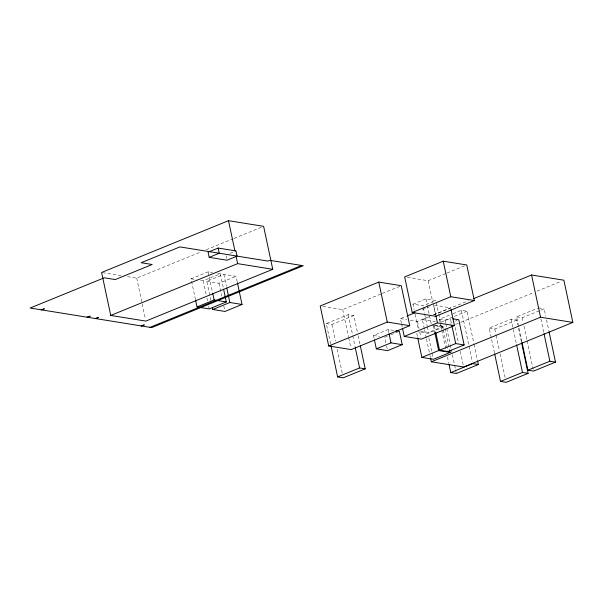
<?xml version="1.0" encoding="UTF-8"?>
<svg xmlns="http://www.w3.org/2000/svg" width="603" height="603" viewBox="0 0 603 603"><rect width="100%" height="100%" fill="white"/><g stroke="black" fill="none" stroke-linecap="round" stroke-linejoin="round"><path stroke-width="0.45" stroke-dasharray="3.02 2.26" d="M127.482 276.641L136.73 278.134L201.04 251.881M206.256 249.755L233.195 238.758M234.07 238.404L261.883 227.052M230.075 253.32L235.946 250.923M195.5 299.691L191.061 278.805L208.148 271.832L212.49 272.533M200.626 280.35L203.241 280.764L220.321 273.792L223.404 288.324M210.846 300.407L206.791 281.337L223.879 274.365L236.052 276.325L237.213 281.774M206.791 281.337L218.972 283.297L236.052 276.325M322.906 306.422L342.692 309.603L381.443 293.789M382.31 293.435L401.251 285.701M407.364 277.372L428.175 280.727L446.182 273.378M447.042 273.023L465.908 265.328M330.595 343.808L326.298 323.577L348.255 314.615L353.878 315.52L357.391 332.072M326.298 323.577L331.914 324.489L353.878 315.52M412.965 304.168L425.922 298.877L435.879 300.482L422.914 305.774L412.965 304.168L414.133 309.686M401.402 323.08L400.46 318.633L406.414 316.206M422.575 309.61L429.374 306.829M374.071 338.17L373.506 335.509L388.144 329.532L394.196 330.504M410.319 320.223L417.495 321.376L429.396 316.522M433.655 314.781L450.667 307.839L433.632 305.095L435.705 314.872M424.316 328.756L422.364 319.575L429.298 316.748M433.632 314.977L468.297 300.829M387.33 336.263L384.744 337.318L385.875 342.647M390.774 334.853L398.523 331.688M440.017 322.01L439.429 319.258L452.099 314.08M452.943 313.741L461.393 310.289L467.008 311.193L473.852 343.378M439.429 319.258L445.044 320.163L467.008 311.193M441.004 322.228L450.358 318.414L451.504 323.811M434.19 325.009L442.625 326.366L444.321 325.673M450.283 323.238L451.979 322.545M455.386 321.158L457.089 320.464M420.434 331.122L428.582 332.434L441.547 327.143L441.155 325.303M455.544 324.422L459.878 322.658M460.745 322.304L533.542 292.591M537.009 291.174L561.28 281.269M521.859 341.682L516.583 316.861L537.695 308.239M494.468 352.913L489.191 328.085L511.148 319.123L516.771 320.027L517.751 324.625M489.191 328.085L494.807 328.989L516.771 320.027M516.583 316.861L522.198 317.766L539.941 310.522M540.785 310.183L544.162 308.804L545.723 316.16M538.539 307.899L544.162 308.804M217.713 273.378L220.321 273.792M191.061 278.805L196.284 279.649M422.364 319.575L435.291 321.655M400.46 318.633L406.731 319.65M434.929 324.994L444.675 326.562L427.904 333.414L418.158 331.838M431.59 325.545L441.547 327.143M102.533 272.624L121.015 275.601M373.506 335.509L379.558 336.482M546.506 319.839L548.851 330.866M540.883 318.927L543.816 332.72M522.198 317.766L523.178 322.364M523.962 326.042L526.886 339.836M527.082 340.755L533.338 370.174M518.527 328.303L521.459 342.089M511.148 319.123L516.424 343.944M494.807 328.989L495.983 334.507M496.179 335.426L499.307 350.139M500.083 353.818L505.359 378.639M474.041 344.298L477.365 359.923M461.393 310.289L468.817 345.225M469.013 346.145L472.33 361.777M455.265 327.535L458.582 343.137M460.338 351.391L463.262 365.162M445.044 320.163L445.632 322.922M445.828 323.841L446.612 327.512M446.808 328.431L450.132 344.064M450.32 344.984L451.104 348.662M451.3 349.582L454.428 364.295M454.624 365.214L455.408 368.885M455.597 369.805L456.185 372.564M445.059 328.349L449.604 349.74M442.625 326.366L443.197 329.065M443.386 329.962L447.78 350.652M436.263 302.322L438.615 313.349M438.811 314.269L440.371 321.625M440.213 322.929L441.577 329.366M441.773 330.286L445.873 349.597M447.441 356.953L448.805 363.383M428.175 280.727L432.826 302.6M433.022 303.513L435.539 315.361M434.386 325.906L435.532 331.303M433.346 325.597L434.861 332.728M425.922 298.877L427.097 304.394M427.293 305.314L431.198 323.705M423.306 307.613L424.474 313.13M424.67 314.05L427.21 325.997M427.406 326.916L428.582 332.434M428.846 337.868L433.203 358.37M424.512 329.668L426.268 337.929M426.464 338.848L429.781 354.451M429.977 355.371L430.361 357.202M417.495 321.376L419.002 328.492M419.756 332.042L420.894 337.379M415.113 314.284L418.241 328.997M416.763 333.338L417.517 336.904M401.59 323.969L402.344 327.527M388.144 329.532L388.905 333.082M386.636 346.205L387.201 348.873M358.174 335.75L359.931 344.027M348.255 314.615L352.559 334.846M352.755 335.765L355.099 346.793M342.692 309.603L348.489 336.873M348.677 337.786L350.803 347.78M331.914 324.489L335.434 341.034M337.19 349.31L342.466 374.131M226.065 255.898L226.615 258.483M223.879 274.365L226.381 286.169M218.972 283.297L221.67 296.013M223.796 306L224.949 311.442M208.148 271.832L212.58 292.719M203.241 280.764L206.136 294.385M206.904 298.018L207.485 300.739M208.638 306.188L209.218 308.909M136.73 278.134L145.466 319.258"/><path stroke-width="0.9" d="M228.499 220.683L101.606 272.481L110.741 315.437L145.858 321.09L272.752 269.3L263.617 226.336L228.499 220.683L234.906 250.848M30.15 308.035L104.274 277.787L115.279 279.558L152.182 264.491L141.177 262.72L179.92 246.906L267.951 261.084L269.782 260.338L303.264 265.727L151.67 327.602L31.085 308.186M41.155 309.806L44.366 308.766L41.622 309.882M218.15 248.059L208.088 252.167L209.188 257.353L226.984 260.217L237.047 256.109L235.946 250.923L218.15 248.059L219.251 253.237L209.188 257.353M87.043 317.201L90.262 316.153L87.518 317.276M95.244 318.52L98.455 317.472L95.711 318.595M110.741 315.437L237.627 263.639L272.752 269.3M141.132 325.906L144.343 324.866L141.599 325.982M195.696 300.596L197.045 306.95L214.125 299.977L226.298 301.937L223.6 289.229M150.026 327.339L301.628 265.463M226.298 301.937L209.218 308.909L197.045 306.95M212.392 307.666L212.776 309.482L229.856 302.51L242.037 304.47L237.401 282.686M242.037 304.47L224.949 311.442L212.776 309.482M378.774 282.083L320.216 305.985L328.71 345.979L351.187 349.597L409.754 325.695L401.251 285.701L378.774 282.083L387.277 322.077L409.754 325.695M443.235 261.189L404.651 276.935L412.203 312.49L435.735 316.274L474.32 300.528L466.767 264.973L443.235 261.189L450.788 296.736L474.32 300.528M328.71 345.979L387.277 322.077M412.203 312.49L450.788 296.736M407.266 315.859L414.917 312.731M473.498 298.704L531.567 275.006L563.88 280.207L572.85 322.424L463.654 366.993L431.341 361.792L430.557 358.122M402.54 328.409L404.236 336.414L437.409 322.869L454.443 325.612L451.044 309.618M374.448 339.949L376.34 348.836L390.978 342.858L402.216 344.675L399.382 331.341L395.93 330.783M402.216 344.675L387.578 350.644L376.34 348.836M454.443 325.612L421.271 339.157L404.236 336.414M330.987 345.647L337.627 376.905L359.592 367.943L365.214 368.848L360.323 345.858M365.214 368.848L343.25 377.81L337.627 376.905M417.706 337.793L421.874 357.406L438.652 350.554L450.17 352.408L449.793 350.629M435.72 332.208L439.549 350.192L455.71 343.589L464.144 344.954L458.793 319.771L452.891 318.821M464.144 344.954L447.976 351.549L439.549 350.192M450.17 352.408L433.399 359.26L421.874 357.406M431.341 361.792L540.537 317.216L572.85 322.424M449.001 364.302L450.765 372.579L472.722 363.617L478.345 364.521L477.561 360.843M478.345 364.521L456.381 373.483L450.765 372.579M522.055 342.602L527.911 370.189L549.876 361.22L555.499 362.124L549.047 331.786M494.664 353.825L500.52 381.413L522.484 372.45L528.107 373.355L521.655 343.009M528.107 373.355L506.143 382.317L500.52 381.413M555.499 362.124L533.534 371.094L527.911 370.189M531.567 275.006L540.537 317.216M544.012 333.64L549.876 361.22M516.62 344.863L522.484 372.45M451.888 325.605L455.71 343.589M435.894 315.761L437.409 322.869M434.861 332.728L438.652 350.554M389.093 333.972L390.978 342.858M355.295 347.712L359.592 367.943M236.075 256.328L237.627 263.639M226.773 287.985L229.856 302.51M212.776 293.623L214.125 299.977"/></g></svg>
